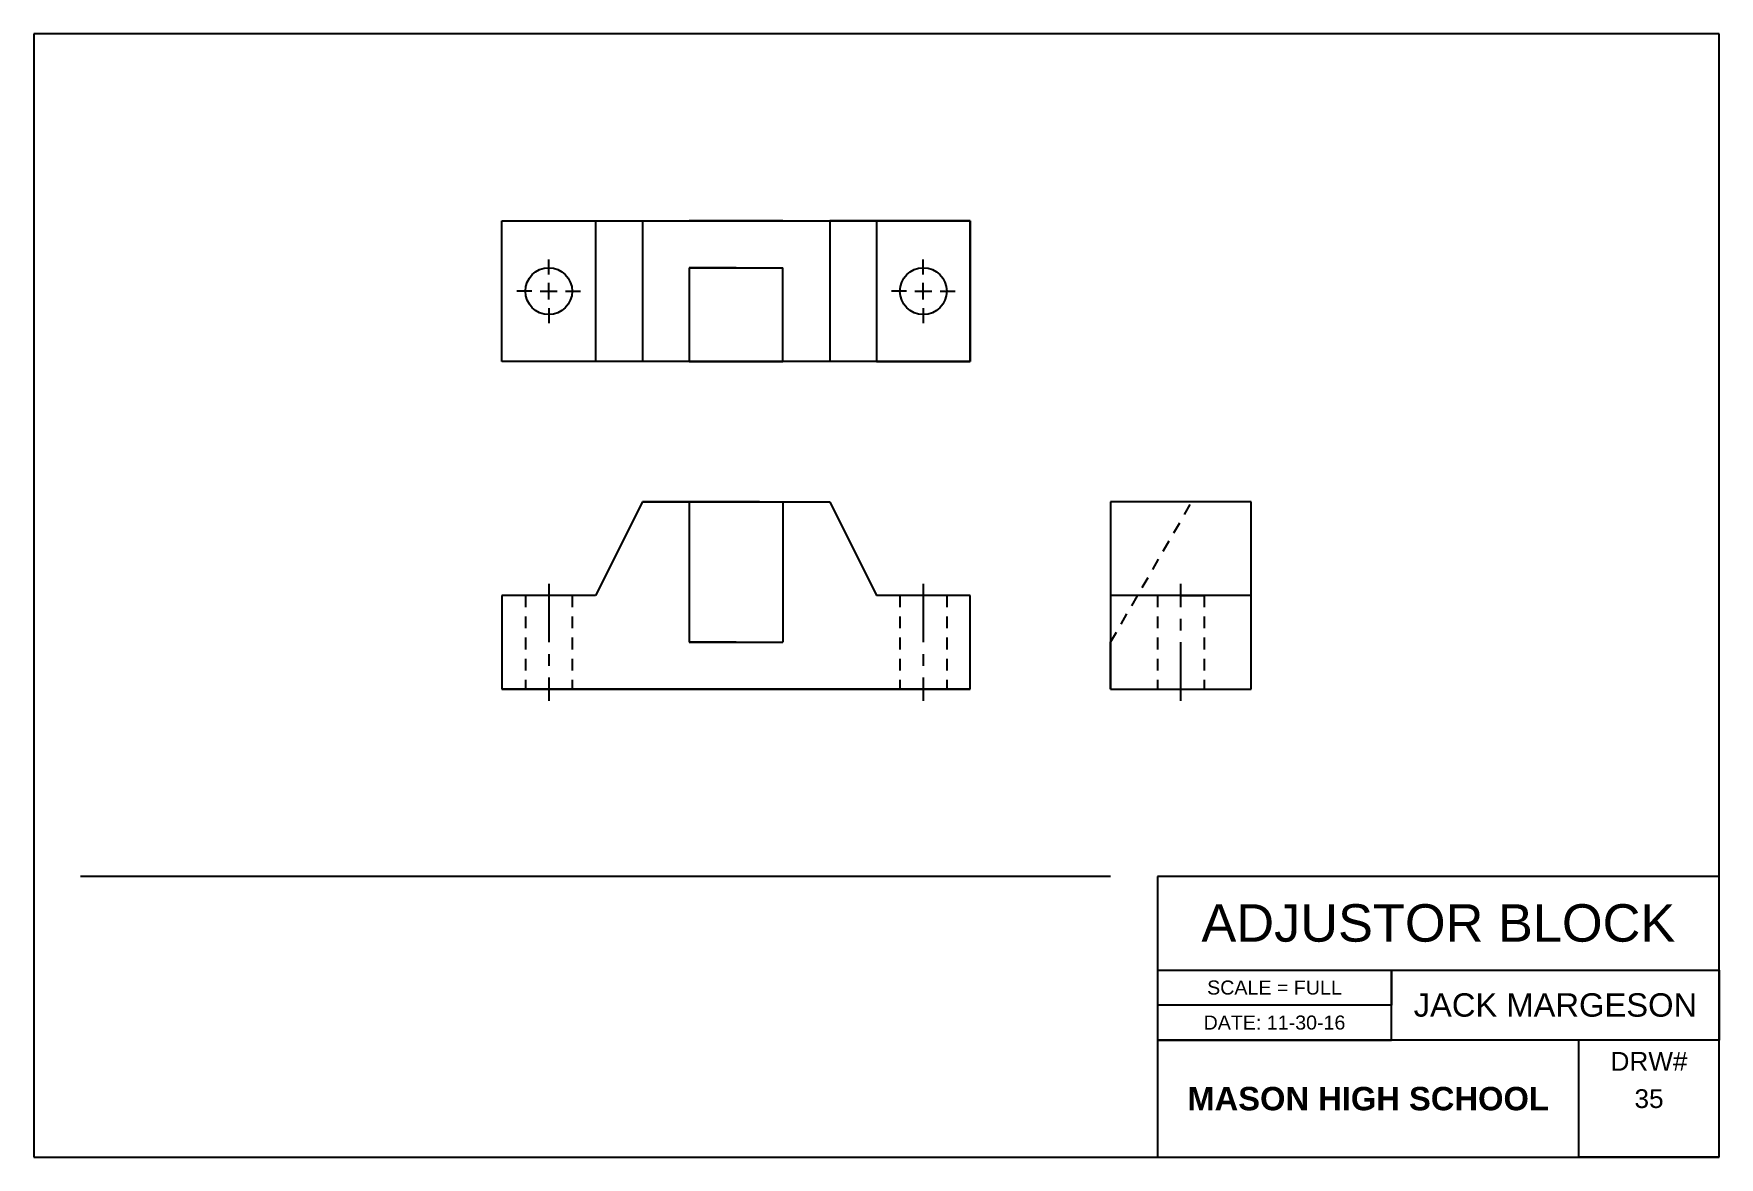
# Model space of a CAD drawing. Header units: inches. Extents: x 0 to 18, y 0 to 12.
import ezdxf

# ---------------------------------------------------------------- set-up
doc = ezdxf.new("R2010")
doc.units = ezdxf.units.IN
doc.header["$MEASUREMENT"] = 0
doc.linetypes.add('CENTER', pattern=[2, 1.25, -0.25, 0.25, -0.25])
doc.linetypes.add('HIDDEN', pattern=[0.375, 0.25, -0.125])
doc.layers.add('dims', color=3, linetype='Continuous')
doc.styles.get("Standard").update_dxf_attribs({"font": 'arial.ttf'})

msp = doc.modelspace()

# ---------------------------------------------------------------- linework, layer by layer
for p, q in [((18, 12), (0, 12)), ((0, 12), (0, 0)), ((18, 12), (0, 12)), ((0, 12), (0, 0)), ((18, 0), (18, 12)), ((18, 0), (18, 12)), ((5, 10), (10, 10)), ((5, 8.5), (5, 10)), ((5, 10), (6, 10)), ((5, 8.5), (5, 10)), ((6, 10), (6, 8.5)), ((6, 10), (9, 10)), ((6, 10), (6.5, 10)), ((6.5, 10), (6.5, 8.5)), ((7.5, 10), (7, 10)), ((8, 10), (7, 10)), ((9, 10), (8.5, 10)), ((8.5, 10), (8.5, 8.5)), ((10, 10), (9, 10)), ((9, 10), (9, 8.5)), ((9, 10), (9, 8.5)), ((10, 10), (10, 8.5)), ((10, 8.5), (10, 10)), ((7, 9.5), (7, 8.5)), ((7.5, 9.5), (7, 9.5)), ((7, 9.5), (8, 9.5)), ((8, 8.5), (8, 9.5)), ((10, 8.5), (5, 8.5)), ((6, 8.5), (5, 8.5)), ((9, 8.5), (6, 8.5)), ((7, 8.5), (8, 8.5)), ((9, 8.5), (10, 8.5)), ((10, 8.5), (9.5, 8.5)), ((6.5, 7), (6, 6)), ((7.5, 7), (6.5, 7)), ((6.5, 7), (7.5, 7)), ((7.5, 7), (7, 7)), ((7, 7), (7, 5.5)), ((7.75, 7), (7.25, 7)), ((7.5, 7), (8.5, 7)), ((7.5, 7), (8, 7)), ((7.5, 7), (8, 7)), ((8, 7), (8, 5.5)), ((8.5, 7), (9, 6)), ((13, 7), (11.5, 7)), ((11.5, 7), (11.5, 5)), ((13, 7), (11.5, 7)), ((11.5, 7), (11.5, 6)), ((13, 5), (13, 7)), ((13, 6), (13, 7)), ((5, 6), (5, 5)), ((6, 6), (5, 6)), ((10, 6), (9, 6)), ((10, 5), (10, 6)), ((13, 6), (11.5, 6)), ((11.5, 6), (11.5, 5)), ((12.25, 6), (12, 6)), ((12.25, 6), (12.5, 6)), ((13, 5), (13, 6)), ((13, 5), (13, 6)), ((7.5, 5.5), (7, 5.5)), ((7, 5.5), (8, 5.5)), ((11.5, 5), (11.5, 5.5)), ((10, 5), (5, 5)), ((5, 5), (10, 5)), ((11.5, 5), (13, 5)), ((11.5, 5), (13, 5)), ((11.5, 5), (12.25, 5)), ((11.5, 3), (0.5, 3)), ((18, 3), (12, 3)), ((12, 3), (12, 0)), ((12, 3), (12, 2)), ((18, 0), (18, 3)), ((12, 2), (18, 2)), ((14.5, 1.25), (14.5, 2)), ((14.5, 2), (14.5, 1.625)), ((18, 2), (18, 1.25)), ((14.5, 1.625), (12, 1.625)), ((18, 1.25), (12, 1.25)), ((12, 1.25), (14.5, 1.25)), ((16.5, 0), (16.5, 1.25)), ((0, 0), (18, 0)), ((0, 0), (18, 0)), ((18, 0), (16.5, 0)), ((18, 0), (16.5, 0))]:
    msp.add_line(p, q)
at = {"color": 3, "linetype": 'CENTER', "ltscale": 0.5}
for p, q in [((5.5, 9.43), (5.5, 9.59)), ((9.5, 9.43), (9.5, 9.59)), ((5.32, 9.25), (5.16, 9.25)), ((5.41, 9.25), (5.59, 9.25)), ((5.5, 9.16), (5.5, 9.34)), ((5.68, 9.25), (5.84, 9.25)), ((9.32, 9.25), (9.16, 9.25)), ((9.41, 9.25), (9.59, 9.25)), ((9.5, 9.16), (9.5, 9.34)), ((9.68, 9.25), (9.84, 9.25)), ((5.5, 9.07), (5.5, 8.91)), ((9.5, 9.07), (9.5, 8.91)), ((5.5, 6.125), (5.5, 4.875)), ((9.5, 6.125), (9.5, 4.875)), ((12.25, 4.875), (12.25, 6.125))]:
    msp.add_line(p, q, dxfattribs=at)
at = {"color": 18, "linetype": 'HIDDEN', "ltscale": 0.5, "true_color": 0x000000}
for p, q in [((11.5, 5.5), (12.366, 7)), ((5.25, 6), (5.25, 5)), ((5.75, 6), (5.75, 5)), ((9.25, 6), (9.25, 5)), ((9.75, 6), (9.75, 5)), ((12, 6), (12, 5)), ((12.5, 6), (12.5, 5))]:
    msp.add_line(p, q, dxfattribs=at)
for centre in [(5.5, 9.25), (9.5, 9.25)]:
    msp.add_circle(centre, 0.25)

# ---------------------------------------------------------------- texts
for s, width, insert, char_height, attachment_point in [('ADJUSTOR BLOCK', 6, (15, 2.5), 0.4, 5), ('SCALE = FULL', 2.5, (13.25, 1.812), 0.15, 5), ('DATE: 11-30-16', 2.5, (13.25, 1.438), 0.15, 5), ('DRW#', 1.5, (17.25, 1.125), 0.2, 2), ('{\\fArial|b1|i0|c0|p34;MASON HIGH SCHOOL}', 4.5, (14.25, 0.625), 0.25, 5), ('35', 1.5, (17.25, 0.625), 0.2, 5)]:
    msp.add_mtext_dynamic_manual_height_columns(s, width=width, gutter_width=1, heights=[0], dxfattribs=dict(insert=insert, char_height=char_height, attachment_point=attachment_point))
at = {"layer": 'dims', "color": 3, "insert": (16.25, 1.625), "char_height": 0.25, "attachment_point": 5}
msp.add_mtext_dynamic_manual_height_columns('{\\C0;JACK MARGESON}', width=3.5, gutter_width=1, heights=[0], dxfattribs=at)

doc.saveas('drawing.dxf')
